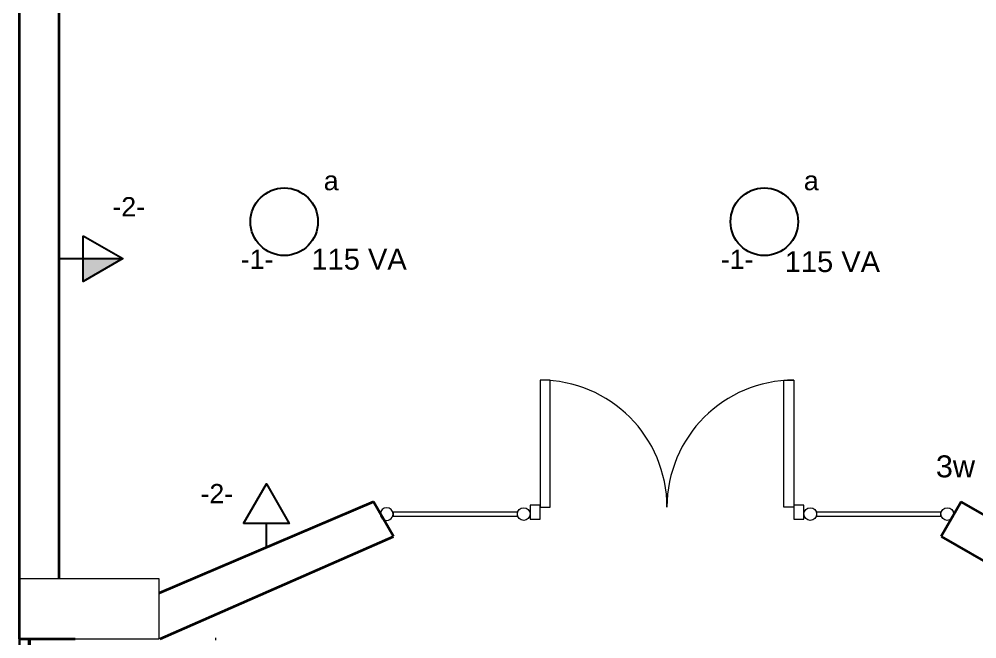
# Model space of a CAD drawing. Header units: metres. Extents: x -182 to 99, y 70 to 113.
# Drawn here: x -85.573 to -80.785, y 79.985 to 83.082 of the extents above; entities that cross this region are included whole.
import ezdxf

# ---------------------------------------------------------------- set-up
doc = ezdxf.new("R2010")
doc.units = ezdxf.units.M
doc.header["$LTSCALE"] = 0.01
for name, color, linetype, lineweight in [('A-DOOR', 1, 'Continuous', 9), ('A-DOOR-FRAM', 1, 'Continuous', 13), ('A-FLOR-HRAL', 1, 'Continuous', 9), ('A-GLAZ', 6, 'Continuous', 9), ('A-GLAZ-CWMG', 3, 'Continuous', 9), ('A-WALL', 2, 'Continuous', 9), ('S-COLS', 6, 'Continuous', 9)]:
    doc.layers.add(name, color=color, linetype=linetype, lineweight=lineweight)
doc.layers.add('Elétrica', color=7, linetype='Continuous')
doc.layers.get('0').off()
doc.styles.add('Arial', font='arial.ttf', dxfattribs={"height": 0.29506})

# ---------------------------------------------------------------- blocks, each defined once
blk = doc.blocks.new('Pilar rectangular hormigón - 300 x 700 mm-553680-Planta Baja')
at = {"layer": 'S-COLS'}
for p, q in [((0.15, 0.35), (-0.15, 0.35)), ((-0.15, 0.35), (-0.15, -0.35)), ((0.15, -0.35), (0.15, 0.35)), ((-0.15, -0.35), (0.15, -0.35))]:
    blk.add_line(p, q, dxfattribs=at)
blk = doc.blocks.new('Panel de sistema - Acristalado 3-555026-Planta Baja')
at = {"layer": 'A-GLAZ'}
for p, q in [((0.3105, 0.01), (-0.3105, 0.01)), ((-0.3105, 0.01), (-0.3105, -0.01)), ((0.3105, -0.01), (0.3105, 0.01)), ((-0.3105, -0.01), (0.3105, -0.01))]:
    blk.add_line(p, q, dxfattribs=at)
blk = doc.blocks.new('Montante circular - Montante circular 1-529636-Planta Baja')
at = {"layer": 'A-GLAZ-CWMG', "lineweight": 13}
for start, end in [(0, 180), (180, 360)]:
    blk.add_arc((-0.03175, 0), 0.03175, start, end, dxfattribs=at)
blk = doc.blocks.new('Montante circular - Montante circular 1-529568-Planta Baja')
at = {"layer": 'A-GLAZ-CWMG', "lineweight": 13}
for start, end in [(360, 180), (180, 360)]:
    blk.add_arc((-0.03175, 0), 0.03175, start, end, dxfattribs=at)
blk = doc.blocks.new('Double vitrage - Double vitrage 2-533157-Planta Baja')
at = {"layer": 'A-DOOR'}
for p, q in [((-0.5845, 0.6691), (-0.6345, 0.6691)), ((-0.6345, 0.6691), (-0.6345, 0.035)), ((-0.5845, 0.035), (-0.5845, 0.6691)), ((0.5845, 0.035), (0.5845, 0.6691)), ((0.5845, 0.6691), (0.6345, 0.6691)), ((0.6345, 0.6691), (0.6345, 0.035)), ((-0.6345, 0.035), (-0.5845, 0.035)), ((0.6345, 0.035), (0.5845, 0.035))]:
    blk.add_line(p, q, dxfattribs=at)
for centre, start, end in [((-0.6345, 0.035), 360, 90), ((0.6345, 0.035), 90, 180)]:
    blk.add_arc(centre, 0.6345, start, end, dxfattribs=at)
at = {"layer": 'A-DOOR-FRAM'}
for p, q in [((-0.6345, 0.045), (-0.6845, 0.045)), ((-0.6845, 0.045), (-0.6845, -0.025)), ((-0.6345, -0.025), (-0.6345, 0.045)), ((0.6845, 0.045), (0.6345, 0.045)), ((0.6345, 0.045), (0.6345, -0.025)), ((0.6845, -0.025), (0.6845, 0.045)), ((-0.6845, -0.025), (-0.6345, -0.025)), ((0.6345, -0.025), (0.6845, -0.025))]:
    blk.add_line(p, q, dxfattribs=at)
blk = doc.blocks.new('Montante circular - Montante circular 1-531875-Planta Baja')
at = {"layer": 'A-GLAZ-CWMG', "lineweight": 13}
for start, end in [(0, 180), (180, 360)]:
    blk.add_arc((0, 0), 0.0318, start, end, dxfattribs=at)
blk = doc.blocks.new('Barandilla - 40 mm-553671-Planta Baja')
at = {"layer": 'A-FLOR-HRAL'}
for p, q in [((0.02, 0.021), (-0.02, 0.021)), ((-0.02, 0.021), (-0.02, -0.019)), ((0.02, -0.019), (0.02, 0.021)), ((-0.02, -0.019), (0.02, -0.019))]:
    blk.add_line(p, q, dxfattribs=at)
blk = doc.blocks.new('Barandilla - Barandilla-553514-Planta Baja')
at = {"layer": 'A-FLOR-HRAL'}
blk.add_line((-4.87, -16.0532), (-4.87, -15.3939), dxfattribs=at)
at = {"extrusion": (0, 0, -1), "zscale": -1, "rotation": 180}
for p in [(4.9006, -15.4139), (4.9006, -16.0332)]:
    blk.add_blockref('Barandilla - 40 mm-553671-Planta Baja', p, dxfattribs=at)
blk = doc.blocks.new('Tipo de barandal superior - Name-553660-Planta Baja')
at = {"layer": 'A-FLOR-HRAL'}
for p, q in [((-4.9256, -16.0532), (-4.9256, -15.3939)), ((-4.8756, -16.0532), (-4.8756, -15.3939)), ((-4.9256, -16.0532), (-4.9206, -16.0532)), ((-4.8806, -16.0532), (-4.8756, -16.0532))]:
    blk.add_line(p, q, dxfattribs=at)

msp = doc.modelspace()

# ---------------------------------------------------------------- hatches: boundary and pattern name
at = {"layer": 'Elétrica'}
msp.add_hatch(color=256, dxfattribs=at).paths.add_polyline_path([(-85.0552, 81.8855), (-85.253, 81.8855), (-85.253, 81.7713)])

# ---------------------------------------------------------------- linework, layer by layer
at = {"layer": 'A-WALL', "color": 7, "lineweight": 35}
for p, q in [((-85.5728, 83.8956), (-85.5728, 79.9855)), ((-85.3728, 80.2855), (-85.3728, 83.4856)), ((-83.802, 80.6703), (-84.8724, 80.2137)), ((-83.702, 80.4971), (-83.802, 80.6703)), ((-80.8637, 80.6703), (-80.9637, 80.4971)), ((-80.0728, 80.2137), (-80.8637, 80.6703)), ((-84.8677, 79.9855), (-83.702, 80.4971)), ((-80.9637, 80.4971), (-80.0775, 79.9855)), ((-85.5728, 79.9855), (-85.2928, 79.9855)), ((-84.5928, 79.9855), (-84.5881, 79.9855))]:
    msp.add_line(p, q, dxfattribs=at)
at = {"layer": 'Elétrica'}
for p, q in [((-85.3728, 81.8855), (-85.253, 81.8855)), ((-85.253, 81.8855), (-85.0552, 81.8855)), ((-84.3372, 80.442), (-84.3372, 80.5618))]:
    msp.add_line(p, q, dxfattribs=at)
for points in [[(-85.253, 81.9997), (-85.0552, 81.8855), (-85.253, 81.7713)], [(-84.4514, 80.5618), (-84.3372, 80.7596), (-84.223, 80.5618)]]:
    msp.add_lwpolyline(points, close=True, dxfattribs=at)
for centre in [(-84.2478, 82.0696), (-81.8478, 82.0696)]:
    msp.add_circle(centre, 0.1688, dxfattribs=at)

# ---------------------------------------------------------------- block references
at = {"layer": 'A-DOOR'}
msp.add_blockref('Double vitrage - Double vitrage 2-533157-Planta Baja', (-82.3344, 80.6087), dxfattribs=at)
at = {"layer": 'A-FLOR-HRAL'}
for name in ['Tipo de barandal superior - Name-553660-Planta Baja', 'Barandilla - Barandilla-553514-Planta Baja']:
    msp.add_blockref(name, (-80.6468, 95.3793), dxfattribs=at)
at = {"layer": 'A-GLAZ'}
for p in [(-83.3929, 80.6087), (-81.2759, 80.6087)]:
    msp.add_blockref('Panel de sistema - Acristalado 3-555026-Planta Baja', p, dxfattribs=at)
at = {"layer": 'A-GLAZ-CWMG', "rotation": 180}
msp.add_blockref('Montante circular - Montante circular 1-529568-Planta Baja', (-83.7669, 80.6087), dxfattribs=at)
at = {"layer": 'A-GLAZ-CWMG', "extrusion": (0, 0, -1), "rotation": 180}
for name, p in [('Montante circular - Montante circular 1-531875-Planta Baja', (83.0506, 80.6087)), ('Montante circular - Montante circular 1-531875-Planta Baja', (81.6181, 80.6087)), ('Montante circular - Montante circular 1-529636-Planta Baja', (80.9019, 80.6087))]:
    msp.add_blockref(name, p, dxfattribs=at)
at = {"layer": 'S-COLS', "rotation": 89.99999999999955}
msp.add_blockref('Pilar rectangular hormigón - 300 x 700 mm-553680-Planta Baja', (-85.2224, 80.1355), dxfattribs=at)

# ---------------------------------------------------------------- texts
at = {"layer": 'Elétrica', "lineweight": 20, "style": 'Arial'}
for s, height, p in [('a', 0.0959, (-84.0504, 82.227)), ('a', 0.0959, (-81.6504, 82.227)), ('-2-', 0.09589, (-85.1069, 82.0967)), ('-1-', 0.09589, (-84.4655, 81.8342)), ('-1-', 0.09589, (-82.0655, 81.8342)), ('3w', 0.10968, (-80.9904, 80.7924)), ('-2-', 0.09589, (-84.6665, 80.6633))]:
    msp.add_text(s, height=height, dxfattribs=at).set_placement(p)
at = {"layer": 'Elétrica', "lineweight": 20, "char_height": 0.104025, "width": 0.595396, "attachment_point": 8, "style": 'Arial'}
for insert in [(-83.8736, 81.8289), (-81.5076, 81.8167)]:
    msp.add_mtext('{\\H0.0275x;\\P\\P}115 VA', dxfattribs=dict(at, insert=insert))

doc.saveas('drawing.dxf')
